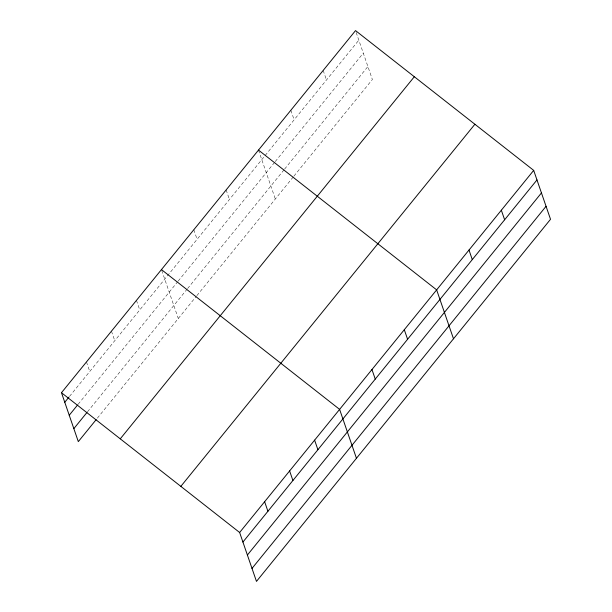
<?xml version="1.0" encoding="UTF-8"?>
<svg xmlns="http://www.w3.org/2000/svg" width="612" height="612" viewBox="0 0 612 612"><rect width="100%" height="100%" fill="white"/><g stroke="black" fill="none" stroke-linecap="round" stroke-linejoin="round"><path stroke-width="0.46" stroke-dasharray="3.06 2.29" d="M69.523 396.408L358.823 40.163M78.16 404.264L177.602 281.811M178.199 281.076L274.643 162.318M275.239 161.576L363.291 53.145M87.531 411.777L186.997 289.285M187.601 288.55L284.037 169.792M284.634 169.057L367.896 66.524M97.354 418.164L196.261 296.369M196.865 295.634L293.301 176.876M293.898 176.141L372.371 79.506L355.824 31.472M323.182 70.434L326.471 79.996M290.838 110.267L294.127 119.822M258.493 150.093L275.331 199.007M226.142 189.927L229.439 199.489M193.797 229.76L197.087 239.323M161.752 270.466L178.291 318.5M136.461 300.37L139.75 309.932M111.46 331.153L114.758 340.708M86.468 361.929L89.757 371.492"/><path stroke-width="0.92" d="M61.475 392.713L355.526 30.6L533.687 170.381L550.525 219.287L256.474 581.4L239.629 532.494L61.475 392.713L78.313 441.619L96.168 419.633M64.765 402.268L68.926 397.142M69.233 415.257L77.563 404.999M73.845 428.637L86.935 412.511M120.266 438.835L414.324 76.73M180.838 486.364L474.897 124.251M239.629 532.494L533.687 170.381M242.926 542.048L536.976 179.943M247.393 555.038L541.452 192.925M251.999 568.418L546.057 206.305M258.493 150.093L436.647 289.874L453.492 338.788M161.453 269.594L339.606 409.374L356.452 458.281M501.343 210.214L504.632 219.777M468.991 250.048L472.288 259.603M404.303 329.707L407.592 339.27M371.958 369.541L375.248 379.103M314.614 440.15L317.903 449.713M289.621 470.934L292.911 480.497M264.629 501.71L267.918 511.272"/></g></svg>
